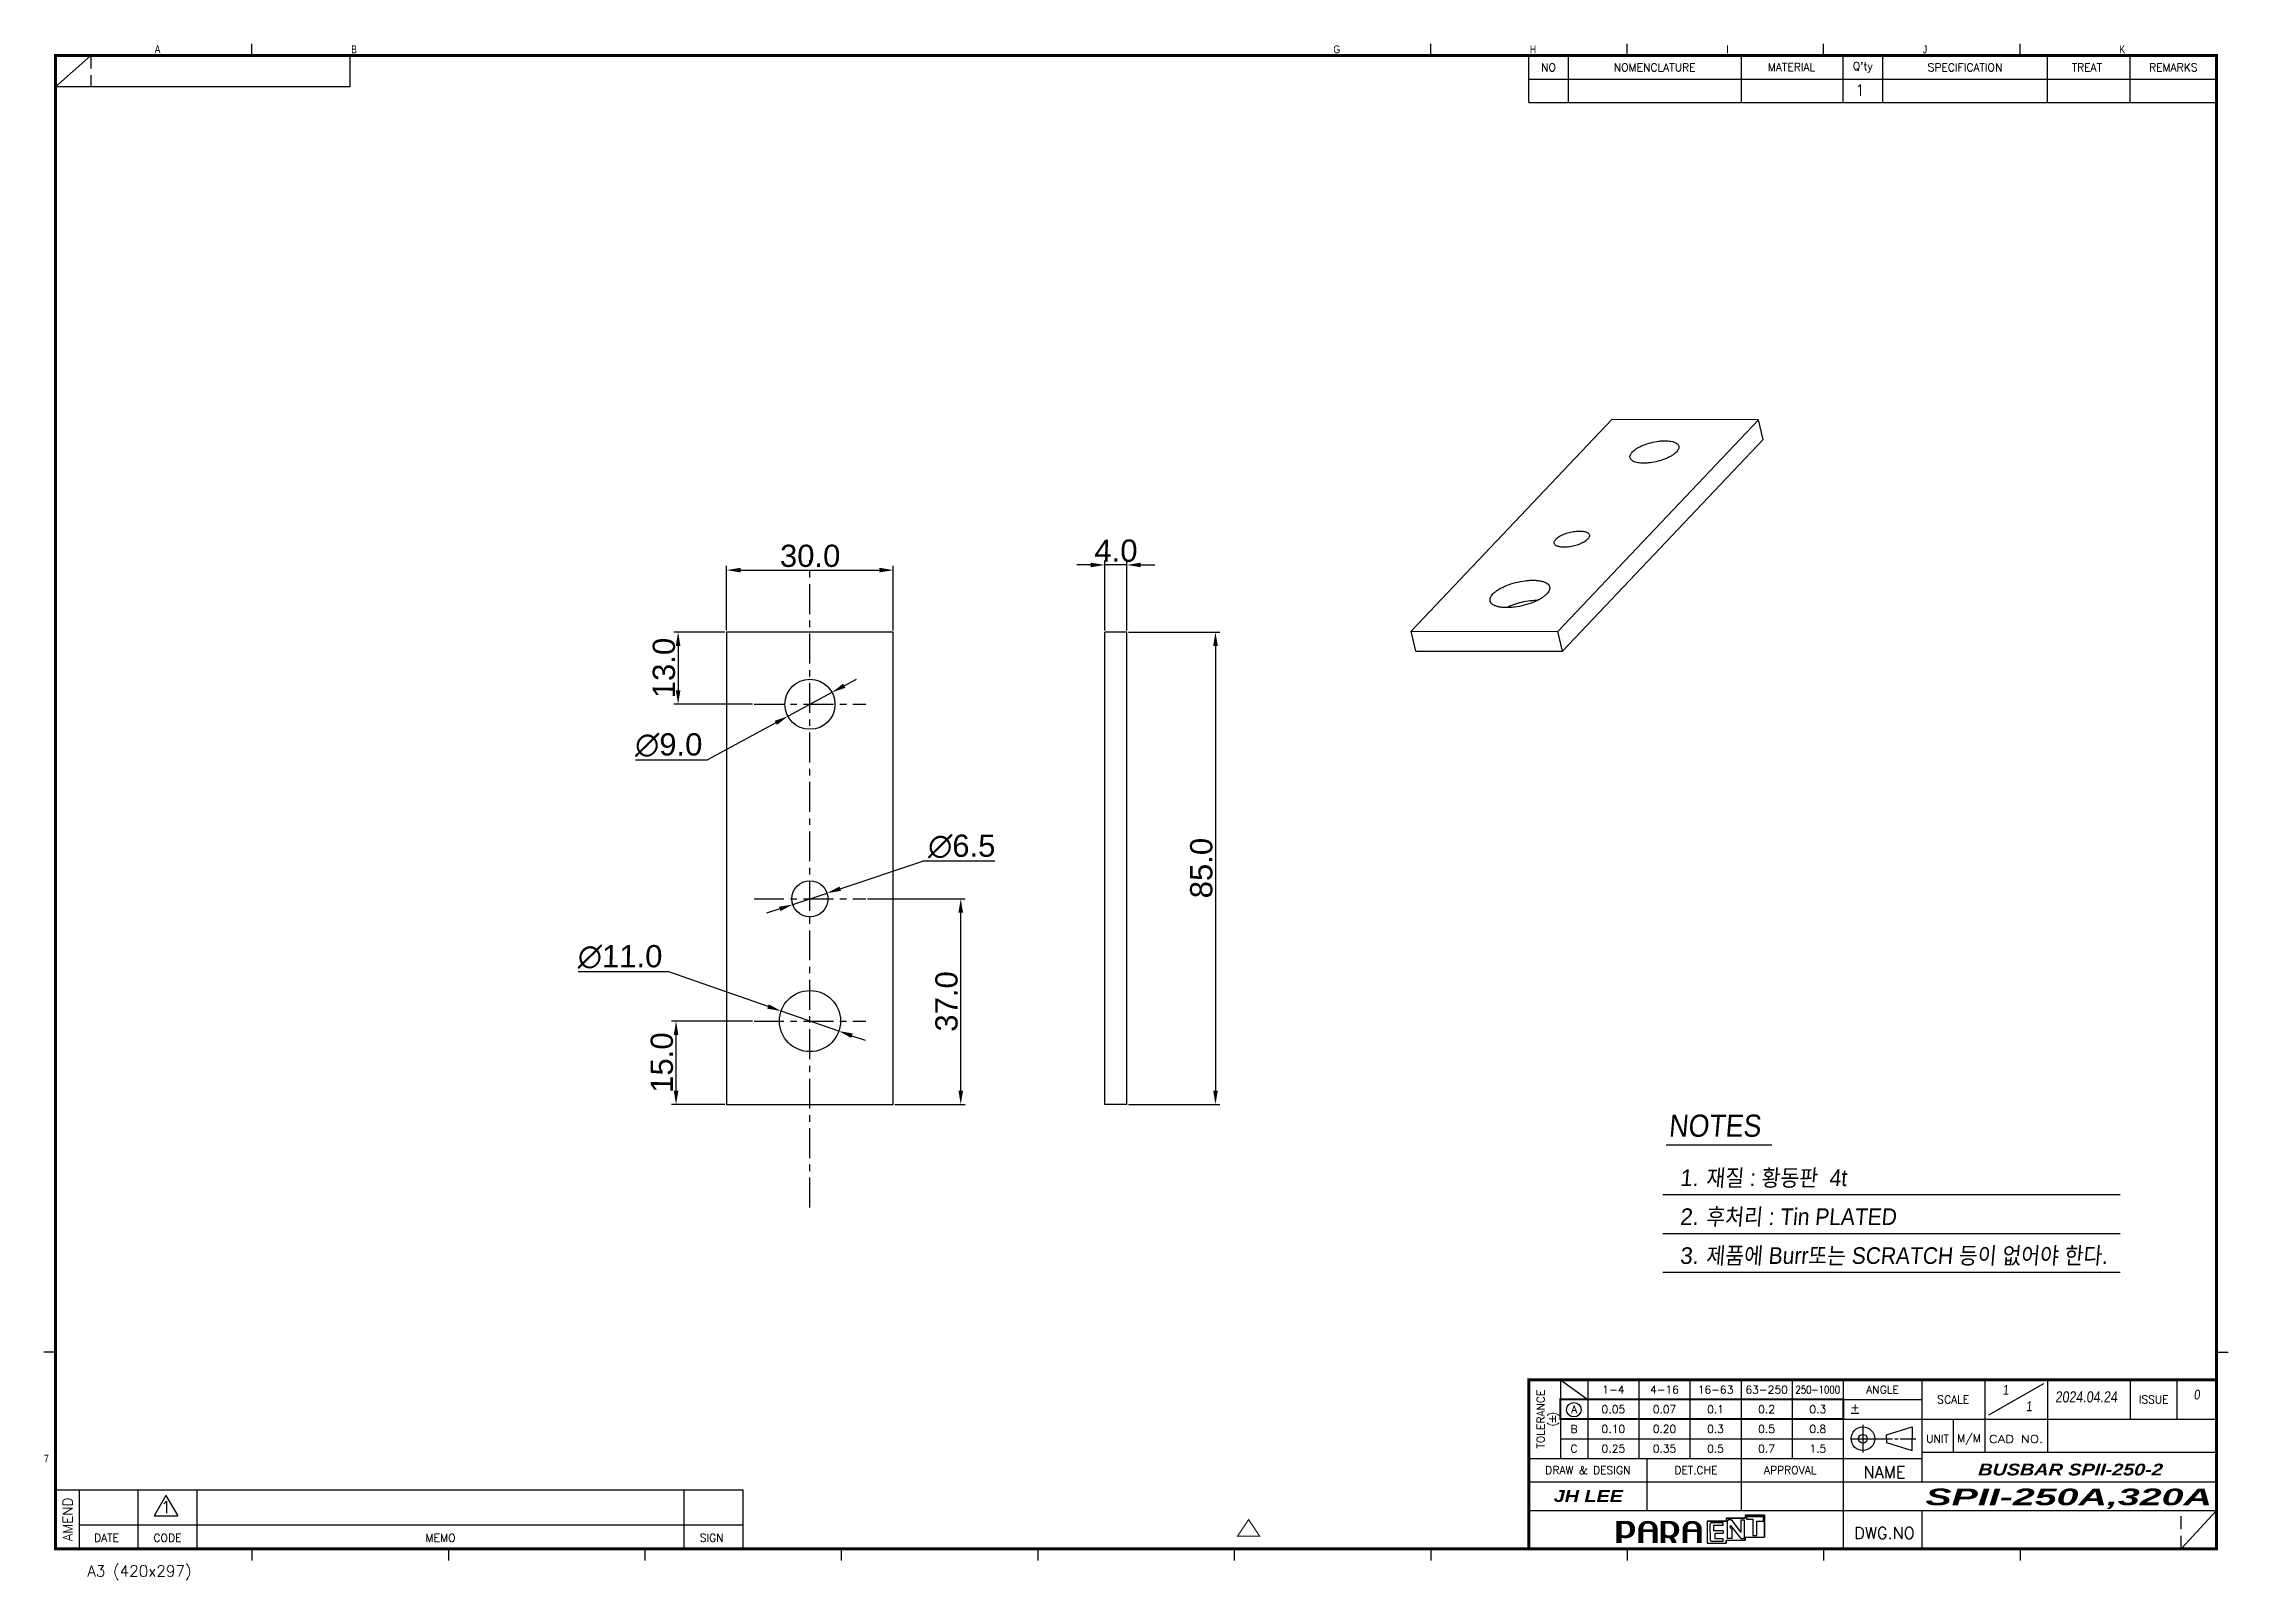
# Model space of a CAD drawing. Extents: x -425 to 6552, y -3049 to 3105.
# Drawn here: x 5301.6 to 5694.8, y -2554.1 to -2277.6 of the extents above; entities that cross this region are included whole.
import ezdxf
from ezdxf.enums import TextEntityAlignment as Align

# ---------------------------------------------------------------- set-up
doc = ezdxf.new("R2010")
doc.units = 0
doc.header["$PDMODE"] = 3
doc.header["$PDSIZE"] = 1.5
doc.linetypes.add('CENTER', pattern=[17.8, 10.75, -2.35, 2.35, -2.35])
doc.linetypes.add('HIDDEN', pattern=[3.525, 2.35, -1.175])
doc.layers.get('0').update_dxf_attribs({"linetype": 'CONTINUOUS'})
doc.layers.get('DEFPOINTS').update_dxf_attribs({"linetype": 'CONTINUOUS'})
for name, color, linetype in [('2', 2, 'CONTINUOUS'), ('3', 112, 'CENTER'), ('DIM', 1, 'CONTINUOUS')]:
    doc.layers.add(name, color=color, linetype=linetype)
doc.styles.add('A', font='GOTHIC.TTF')
doc.styles.add('HANGUL1', font='arial.ttf', dxfattribs={"width": 0.8, "oblique": 5, "height": 2.5})
doc.styles.add('N', font='arialbi.ttf', dxfattribs={"width": 0.8, "oblique": 5})
doc.styles.add('OMI-1', font='arial.ttf', dxfattribs={"oblique": 1})
doc.styles.add('SIM', font='simplex')
doc.styles.get("Standard").update_dxf_attribs({"font": 'gulim.ttc', "width": 0.8, "height": 2})
doc.dimstyles.new('1', dxfattribs={"dimtxt": 4, "dimasz": 2.5, "dimexe": 0.8, "dimexo": 0.3, "dimgap": 0.5, "dimtad": 1, "dimtoh": 1, "dimdec": 1, "dimzin": 0, "dimtxsty": 'OMI-1', "dimcen": 0, "dimclrd": 256, "dimclre": 256, "dimclrt": 256, "dimazin": 3, "dimtfac": 0.8, "dimtdec": 1, "dimtix": 1, "dimtmove": 0, "dimatfit": 3, "dimtolj": 1, "dimtzin": 0})

# ---------------------------------------------------------------- blocks, each defined once
blk = doc.blocks.new('L1')
at = {"const_width": 0.3}
blk.add_lwpolyline([(0, 10), (0, 5), (72, 5), (72, 10), (0, 10)], dxfattribs=at)
blk.add_circle((3.44, 7.38), 1.84)
blk = doc.blocks.new('*D8410')
at = {"layer": 'DEFPOINTS', "color": 0}
for p in [(5454.54, -2372.37), (5424.54, -2383.52), (5454.54, -2383.52)]:
    blk.add_point(p, dxfattribs=at)
at = {"layer": 'DIM'}
for p, q in [((5424.54, -2383.22), (5424.54, -2371.57)), ((5427.04, -2372.37), (5452.04, -2372.37)), ((5454.54, -2383.22), (5454.54, -2371.57))]:
    blk.add_line(p, q, dxfattribs=at)
for points in [[(5427.04, -2371.95), (5427.04, -2372.78), (5424.54, -2372.37)], [(5452.04, -2372.78), (5452.04, -2371.95), (5454.54, -2372.37)]]:
    blk.add_solid(points, dxfattribs=at)
at = {"layer": 'DIM', "insert": (5439.54, -2369.82), "char_height": 4, "attachment_point": 5, "style": 'OMI-1'}
blk.add_mtext('\\A1;30.0', dxfattribs=at)
blk = doc.blocks.new('*D8411')
at = {"layer": 'DEFPOINTS', "color": 0}
for p in [(5496.58, -2383.52), (5496.58, -2468.52), (5512.52, -2468.52)]:
    blk.add_point(p, dxfattribs=at)
at = {"layer": 'DIM'}
for p, q in [((5496.88, -2383.52), (5513.32, -2383.52)), ((5512.52, -2386.02), (5512.52, -2466.02)), ((5496.88, -2468.52), (5513.32, -2468.52))]:
    blk.add_line(p, q, dxfattribs=at)
for points in [[(5512.94, -2386.02), (5512.11, -2386.02), (5512.52, -2383.52)], [(5512.11, -2466.02), (5512.94, -2466.02), (5512.52, -2468.52)]]:
    blk.add_solid(points, dxfattribs=at)
at = {"layer": 'DIM', "insert": (5509.98, -2426.02), "char_height": 4, "attachment_point": 5, "rotation": 90, "style": 'OMI-1'}
blk.add_mtext('\\A1;85.0', dxfattribs=at)
blk = doc.blocks.new('*D8412')
at = {"layer": 'DEFPOINTS', "color": 0}
for p in [(5492.58, -2371.44), (5492.58, -2383.52), (5496.58, -2383.52)]:
    blk.add_point(p, dxfattribs=at)
at = {"layer": 'DIM'}
for p, q in [((5492.58, -2383.22), (5492.58, -2370.64)), ((5496.58, -2383.22), (5496.58, -2370.64)), ((5490.08, -2371.44), (5487.58, -2371.44)), ((5496.58, -2371.44), (5492.58, -2371.44)), ((5499.08, -2371.44), (5501.58, -2371.44))]:
    blk.add_line(p, q, dxfattribs=at)
for points in [[(5490.08, -2371.85), (5490.08, -2371.02), (5492.58, -2371.44)], [(5499.08, -2371.02), (5499.08, -2371.85), (5496.58, -2371.44)]]:
    blk.add_solid(points, dxfattribs=at)
at = {"layer": 'DIM', "insert": (5494.58, -2368.89), "char_height": 4, "attachment_point": 5, "style": 'OMI-1'}
blk.add_mtext('\\A1;4.0', dxfattribs=at)
blk = doc.blocks.new('*D8413')
at = {"layer": 'DEFPOINTS', "color": 0}
for p in [(5424.54, -2383.52), (5415.81, -2396.52), (5429.48, -2396.52)]:
    blk.add_point(p, dxfattribs=at)
at = {"layer": 'DIM'}
for p, q in [((5424.24, -2383.52), (5415.01, -2383.52)), ((5415.81, -2386.02), (5415.81, -2394.02)), ((5429.18, -2396.52), (5415.01, -2396.52))]:
    blk.add_line(p, q, dxfattribs=at)
for points in [[(5416.23, -2386.02), (5415.39, -2386.02), (5415.81, -2383.52)], [(5415.39, -2394.02), (5416.23, -2394.02), (5415.81, -2396.52)]]:
    blk.add_solid(points, dxfattribs=at)
at = {"layer": 'DIM', "insert": (5413.27, -2390.02), "char_height": 4, "attachment_point": 5, "rotation": 90, "style": 'OMI-1'}
blk.add_mtext('\\A1;13.0', dxfattribs=at)
blk = doc.blocks.new('*D8414')
at = {"layer": 'DEFPOINTS', "color": 0}
for p in [(5415.44, -2453.52), (5429.48, -2453.52), (5424.54, -2468.52)]:
    blk.add_point(p, dxfattribs=at)
at = {"layer": 'DIM'}
for p, q in [((5429.18, -2453.52), (5414.64, -2453.52)), ((5415.44, -2466.02), (5415.44, -2456.02)), ((5424.24, -2468.52), (5414.64, -2468.52))]:
    blk.add_line(p, q, dxfattribs=at)
for points in [[(5415.86, -2456.02), (5415.03, -2456.02), (5415.44, -2453.52)], [(5415.03, -2466.02), (5415.86, -2466.02), (5415.44, -2468.52)]]:
    blk.add_solid(points, dxfattribs=at)
at = {"layer": 'DIM', "insert": (5412.9, -2461.02), "char_height": 4, "attachment_point": 5, "rotation": 90, "style": 'OMI-1'}
blk.add_mtext('\\A1;15.0', dxfattribs=at)
blk = doc.blocks.new('*D8415')
at = {"layer": 'DEFPOINTS', "color": 0}
for p in [(5449.6, -2431.52), (5466.68, -2431.52), (5454.54, -2468.52)]:
    blk.add_point(p, dxfattribs=at)
at = {"layer": 'DIM'}
for p, q in [((5449.9, -2431.52), (5467.48, -2431.52)), ((5466.68, -2466.02), (5466.68, -2434.02)), ((5454.84, -2468.52), (5467.48, -2468.52))]:
    blk.add_line(p, q, dxfattribs=at)
for points in [[(5467.09, -2434.02), (5466.26, -2434.02), (5466.68, -2431.52)], [(5466.26, -2466.02), (5467.09, -2466.02), (5466.68, -2468.52)]]:
    blk.add_solid(points, dxfattribs=at)
at = {"layer": 'DIM', "insert": (5464.13, -2450.02), "char_height": 4, "attachment_point": 5, "rotation": 90, "style": 'OMI-1'}
blk.add_mtext('\\A1;37.0', dxfattribs=at)
blk = doc.blocks.new('*D8416')
at = {"layer": 'DEFPOINTS', "color": 0}
for p in [(5443.5, -2394.37), (5435.59, -2398.66)]:
    blk.add_point(p, dxfattribs=at)
at = {"layer": 'DIM'}
for p, q in [((5443.5, -2394.37), (5435.59, -2398.66)), ((5445.69, -2393.18), (5447.89, -2391.99)), ((5433.39, -2399.86), (5421.12, -2406.51)), ((5408.14, -2406.51), (5421.12, -2406.51))]:
    blk.add_line(p, q, dxfattribs=at)
for points in [[(5445.5, -2392.81), (5445.89, -2393.55), (5443.5, -2394.37)], [(5433.59, -2400.22), (5433.19, -2399.49), (5435.59, -2398.66)]]:
    blk.add_solid(points, dxfattribs=at)
at = {"layer": 'DIM', "insert": (5414.1, -2403.86), "char_height": 4, "attachment_point": 5, "style": 'OMI-1'}
blk.add_mtext('\\A1;∅9.0', dxfattribs=at)
blk = doc.blocks.new('*D8417')
at = {"layer": 'DEFPOINTS', "color": 0}
for p in [(5436.46, -2432.55), (5442.62, -2430.49)]:
    blk.add_point(p, dxfattribs=at)
at = {"layer": 'DIM'}
for p, q in [((5445, -2429.7), (5459.85, -2424.74)), ((5472.83, -2424.74), (5459.85, -2424.74)), ((5434.09, -2433.34), (5431.72, -2434.13)), ((5436.46, -2432.55), (5442.62, -2430.49))]:
    blk.add_line(p, q, dxfattribs=at)
for points in [[(5444.86, -2429.3), (5445.13, -2430.09), (5442.62, -2430.49)], [(5434.22, -2433.73), (5433.96, -2432.94), (5436.46, -2432.55)]]:
    blk.add_solid(points, dxfattribs=at)
at = {"layer": 'DIM', "insert": (5466.84, -2422.09), "char_height": 4, "attachment_point": 5, "style": 'OMI-1'}
blk.add_mtext('\\A1;∅6.5', dxfattribs=at)
blk = doc.blocks.new('*D8418')
at = {"layer": 'DEFPOINTS', "color": 0}
for p in [(5434.35, -2451.71), (5444.74, -2455.32)]:
    blk.add_point(p, dxfattribs=at)
at = {"layer": 'DIM'}
for p, q in [((5397.84, -2444.62), (5413.96, -2444.62)), ((5431.99, -2450.89), (5413.96, -2444.62)), ((5444.74, -2455.32), (5434.35, -2451.71)), ((5447.1, -2456.15), (5449.46, -2456.97))]:
    blk.add_line(p, q, dxfattribs=at)
for points in [[(5431.85, -2451.28), (5432.12, -2450.5), (5434.35, -2451.71)], [(5447.23, -2455.75), (5446.96, -2456.54), (5444.74, -2455.32)]]:
    blk.add_solid(points, dxfattribs=at)
at = {"layer": 'DIM', "insert": (5405.35, -2441.97), "char_height": 4, "attachment_point": 5, "style": 'OMI-1'}
blk.add_mtext('\\A1;∅11.0', dxfattribs=at)

msp = doc.modelspace()

# ---------------------------------------------------------------- hatches: boundary and pattern name
h = msp.add_hatch(color=256)
edge = h.paths.add_edge_path()
edge.add_spline(control_points=[(5586.91, -2545.79), (5586.76, -2545.96), (5586.54, -2546.07), (5586.2, -2546.07), (5586.12, -2546.07), (5586.01, -2546.06), (5585.86, -2546.03), (5585.71, -2546), (5585.64, -2545.92), (5585.6, -2545.89), (5585.6, -2545.83), (5585.6, -2544.1), (5585.6, -2544), (5585.7, -2544), (5586.24, -2544), (5586.24, -2544), (5586.55, -2544), (5586.76, -2544.08), (5586.91, -2544.26), (5587.07, -2544.43), (5587.12, -2544.73), (5587.12, -2544.99), (5587.12, -2545.26), (5587.07, -2545.62), (5586.91, -2545.79)], knot_values=[0, 0, 0, 0, 1, 1, 1, 2, 2, 2, 3, 3, 3, 4, 4, 4, 5, 5, 5, 6, 6, 6, 7, 7, 7, 8, 8, 8, 8], degree=3, periodic=0)
edge = h.paths.add_edge_path(flags=16)
edge.add_spline(control_points=[(5586.27, -2543.46), (5586.27, -2543.46), (5584.8, -2543.46), (5584.8, -2543.46), (5584.8, -2543.46), (5584.66, -2543.46), (5584.66, -2543.46), (5584.66, -2543.46), (5584.66, -2547.46), (5584.66, -2547.46), (5584.66, -2547.46), (5585.6, -2547.46), (5585.6, -2547.46), (5585.6, -2547.46), (5585.6, -2546.62), (5585.6, -2546.49), (5585.69, -2546.52), (5585.81, -2546.58), (5586.24, -2546.6), (5586.69, -2546.61), (5587.35, -2546.46), (5587.63, -2546.11), (5587.91, -2545.77), (5588.05, -2545.4), (5588.05, -2545), (5588.05, -2544.53), (5587.89, -2544.14), (5587.58, -2543.82), (5587.27, -2543.51), (5586.82, -2543.46), (5586.27, -2543.46)], knot_values=[0, 0, 0, 0, 1, 1, 1, 2, 2, 2, 3, 3, 3, 4, 4, 4, 5, 5, 5, 6, 6, 6, 7, 7, 7, 8, 8, 8, 9, 9, 9, 10, 10, 10, 10], degree=3, periodic=0)
h = msp.add_hatch(color=256)
edge = h.paths.add_edge_path()
edge.add_spline(control_points=[(5591.22, -2544.97), (5591.11, -2544.97), (5589.52, -2544.97), (5589.51, -2544.97), (5589.51, -2544.97), (5589.51, -2544.96), (5589.51, -2544.96), (5589.51, -2544.74), (5589.57, -2544.36), (5589.71, -2544.2), (5589.83, -2544.06), (5590.06, -2543.94), (5590.35, -2543.94), (5590.64, -2543.94), (5590.85, -2544.03), (5590.99, -2544.18), (5591.14, -2544.32), (5591.22, -2544.74), (5591.22, -2544.96), (5591.22, -2544.96), (5591.22, -2544.97), (5591.22, -2544.97)], knot_values=[0, 0, 0, 0, 1, 1, 1, 2, 2, 2, 3, 3, 3, 4, 4, 4, 5, 5, 5, 6, 6, 6, 7, 7, 7, 7], degree=3, periodic=0)
edge = h.paths.add_edge_path(flags=16)
edge.add_spline(control_points=[(5590.35, -2543.46), (5589.72, -2543.46), (5589.31, -2543.62), (5589.04, -2543.94), (5588.77, -2544.26), (5588.64, -2544.52), (5588.64, -2544.9), (5588.64, -2544.9), (5588.64, -2547.46), (5588.64, -2547.46), (5588.64, -2547.46), (5589.51, -2547.46), (5589.51, -2547.46), (5589.51, -2547.46), (5589.51, -2546.26), (5589.51, -2545.48), (5589.52, -2545.48), (5591.11, -2545.48), (5591.22, -2545.48), (5591.22, -2545.58), (5591.22, -2547.46), (5591.22, -2547.46), (5591.22, -2547.46), (5592.09, -2547.46), (5592.09, -2547.46), (5592.09, -2547.46), (5592.09, -2544.9), (5592.09, -2544.9), (5592.09, -2544.52), (5591.96, -2544.26), (5591.69, -2543.94), (5591.42, -2543.62), (5590.99, -2543.46), (5590.35, -2543.46)], knot_values=[0, 0, 0, 0, 1, 1, 1, 2, 2, 2, 3, 3, 3, 4, 4, 4, 5, 5, 5, 6, 6, 6, 7, 7, 7, 8, 8, 8, 9, 9, 9, 10, 10, 10, 11, 11, 11, 11], degree=3, periodic=0)
h = msp.add_hatch(color=256)
edge = h.paths.add_edge_path()
edge.add_spline(control_points=[(5594.83, -2545.83), (5594.64, -2546), (5594.42, -2546.09), (5594.11, -2546.09), (5594.03, -2546.09), (5593.92, -2546.07), (5593.81, -2546.04), (5593.72, -2546), (5593.53, -2545.9), (5593.5, -2545.88), (5593.5, -2545.82), (5593.5, -2544.07), (5593.5, -2543.97), (5593.6, -2543.97), (5594.2, -2543.97), (5594.2, -2543.97), (5594.47, -2543.97), (5594.64, -2544.11), (5594.81, -2544.29), (5594.99, -2544.47), (5595.07, -2544.77), (5595.07, -2545.01), (5595.07, -2545.28), (5595.01, -2545.66), (5594.83, -2545.83)], knot_values=[0, 0, 0, 0, 1, 1, 1, 2, 2, 2, 3, 3, 3, 4, 4, 4, 5, 5, 5, 6, 6, 6, 7, 7, 7, 8, 8, 8, 8], degree=3, periodic=0)
edge = h.paths.add_edge_path(flags=16)
edge.add_spline(control_points=[(5594.22, -2543.46), (5594.22, -2543.46), (5592.76, -2543.46), (5592.76, -2543.46), (5592.76, -2543.46), (5592.62, -2543.46), (5592.62, -2543.46), (5592.62, -2543.46), (5592.62, -2547.46), (5592.62, -2547.46), (5592.62, -2547.46), (5593.5, -2547.46), (5593.5, -2547.46), (5593.5, -2547.46), (5593.5, -2546.59), (5593.5, -2546.46), (5593.6, -2546.49), (5593.69, -2546.51), (5593.78, -2546.53), (5593.78, -2546.53), (5594.05, -2546.56), (5594.12, -2546.57), (5594.27, -2546.67), (5594.39, -2546.87), (5594.47, -2547.01), (5594.57, -2547.15), (5594.67, -2547.46), (5594.67, -2547.46), (5594.67, -2547.46), (5595.52, -2547.46), (5595.52, -2547.46), (5595.52, -2547.46), (5595.4, -2546.99), (5595.28, -2546.8), (5595.21, -2546.69), (5595.11, -2546.58), (5594.99, -2546.47), (5595.25, -2546.36), (5595.49, -2546.2), (5595.66, -2545.99), (5595.89, -2545.72), (5595.98, -2545.39), (5595.98, -2545.02), (5595.98, -2544.52), (5595.85, -2544.22), (5595.52, -2543.91), (5595.2, -2543.61), (5594.76, -2543.46), (5594.22, -2543.46)], knot_values=[0, 0, 0, 0, 1, 1, 1, 2, 2, 2, 3, 3, 3, 4, 4, 4, 5, 5, 5, 6, 6, 6, 7, 7, 7, 8, 8, 8, 9, 9, 9, 10, 10, 10, 11, 11, 11, 12, 12, 12, 13, 13, 13, 14, 14, 14, 15, 15, 15, 16, 16, 16, 16], degree=3, periodic=0)
h = msp.add_hatch(color=256)
edge = h.paths.add_edge_path()
edge.add_spline(control_points=[(5599.17, -2544.97), (5599.07, -2544.97), (5597.48, -2544.97), (5597.47, -2544.97), (5597.47, -2544.97), (5597.47, -2544.96), (5597.47, -2544.96), (5597.47, -2544.74), (5597.53, -2544.36), (5597.66, -2544.2), (5597.79, -2544.06), (5598.01, -2543.94), (5598.31, -2543.94), (5598.6, -2543.94), (5598.8, -2544.03), (5598.95, -2544.18), (5599.09, -2544.32), (5599.17, -2544.74), (5599.17, -2544.96), (5599.17, -2544.96), (5599.17, -2544.97), (5599.17, -2544.97)], knot_values=[0, 0, 0, 0, 1, 1, 1, 2, 2, 2, 3, 3, 3, 4, 4, 4, 5, 5, 5, 6, 6, 6, 7, 7, 7, 7], degree=3, periodic=0)
edge = h.paths.add_edge_path(flags=16)
edge.add_spline(control_points=[(5598.31, -2543.46), (5597.67, -2543.46), (5597.27, -2543.62), (5597, -2543.94), (5596.73, -2544.26), (5596.59, -2544.52), (5596.59, -2544.9), (5596.59, -2544.9), (5596.59, -2547.46), (5596.59, -2547.46), (5596.59, -2547.46), (5597.47, -2547.46), (5597.47, -2547.46), (5597.47, -2547.46), (5597.47, -2546.26), (5597.47, -2545.48), (5597.48, -2545.48), (5599.07, -2545.48), (5599.17, -2545.48), (5599.17, -2545.58), (5599.17, -2547.46), (5599.17, -2547.46), (5599.17, -2547.46), (5600.05, -2547.46), (5600.05, -2547.46), (5600.05, -2547.46), (5600.05, -2544.9), (5600.05, -2544.9), (5600.05, -2544.52), (5599.91, -2544.26), (5599.64, -2543.94), (5599.37, -2543.62), (5598.94, -2543.46), (5598.31, -2543.46)], knot_values=[0, 0, 0, 0, 1, 1, 1, 2, 2, 2, 3, 3, 3, 4, 4, 4, 5, 5, 5, 6, 6, 6, 7, 7, 7, 8, 8, 8, 9, 9, 9, 10, 10, 10, 11, 11, 11, 11], degree=3, periodic=0)

# ---------------------------------------------------------------- linework, layer by layer
for p, q in [((5303.75, -2285.42), (5310.12, -2279.76)), ((5339.11, -2279.76), (5339.11, -2277.64)), ((5356.79, -2285.42), (5356.79, -2279.76)), ((5551.25, -2279.76), (5551.25, -2277.64)), ((5568.93, -2288.25), (5568.93, -2279.76)), ((5576, -2279.76), (5576, -2288.25)), ((5586.61, -2279.76), (5586.61, -2277.64)), ((5607.12, -2279.76), (5607.12, -2288.25)), ((5621.97, -2279.76), (5621.97, -2277.64)), ((5625.5, -2288.25), (5625.5, -2279.76)), ((5632.57, -2279.76), (5632.57, -2288.25)), ((5657.32, -2279.76), (5657.32, -2277.64)), ((5662.27, -2288.25), (5662.27, -2279.76)), ((5677.12, -2288.25), (5677.12, -2279.76)), ((5568.93, -2284.01), (5692.68, -2284.01)), ((5356.79, -2285.42), (5303.75, -2285.42)), ((5568.93, -2288.25), (5692.68, -2288.25)), ((5593.05, -2484.72), (5675.32, -2484.72)), ((5593.05, -2491.72), (5675.32, -2491.72)), ((5593.05, -2498.72), (5675.32, -2498.72)), ((5303.75, -2513.12), (5301.63, -2513.12)), ((5692.68, -2513.12), (5694.8, -2513.12)), ((5574.59, -2518.07), (5579.54, -2521.61)), ((5574.59, -2518.07), (5574.59, -2532.21)), ((5579.54, -2518.07), (5579.54, -2532.21)), ((5588.73, -2518.07), (5588.73, -2532.21)), ((5597.92, -2518.07), (5597.92, -2532.21)), ((5607.12, -2518.07), (5607.12, -2541.61)), ((5616.31, -2518.07), (5616.31, -2532.21)), ((5625.5, -2518.07), (5625.5, -2548.48)), ((5639.65, -2518.07), (5639.65, -2536.46)), ((5650.96, -2518.07), (5650.96, -2531.11)), ((5661.57, -2518.78), (5651.67, -2524.43)), ((5662.27, -2518.07), (5662.27, -2531.11)), ((5677.12, -2518.07), (5677.12, -2525.14)), ((5685.61, -2525.14), (5685.61, -2518.07)), ((5574.59, -2521.61), (5639.65, -2521.61)), ((5626.92, -2524.08), (5628.33, -2524.08)), ((5574.59, -2525.14), (5692.68, -2525.14)), ((5629.04, -2526.2), (5629.04, -2531.15)), ((5633.28, -2527.97), (5637.88, -2526.56)), ((5633.28, -2528.68), (5633.28, -2527.97)), ((5637.88, -2526.56), (5637.88, -2528.68)), ((5645.3, -2525.14), (5645.3, -2531.11)), ((5574.59, -2528.68), (5625.5, -2528.68)), ((5626.92, -2528.68), (5634.34, -2528.68)), ((5633.28, -2528.68), (5633.28, -2529.38)), ((5633.28, -2529.38), (5637.88, -2530.8)), ((5634.7, -2528.68), (5635.4, -2528.68)), ((5635.76, -2528.68), (5638.58, -2528.68)), ((5637.88, -2530.8), (5637.88, -2528.68)), ((5639.65, -2531.11), (5692.68, -2531.11)), ((5568.93, -2532.21), (5639.65, -2532.21)), ((5590.15, -2532.21), (5590.15, -2541.61)), ((5303.75, -2537.87), (5427.5, -2537.87)), ((5308, -2537.87), (5308, -2548.48)), ((5318.6, -2537.87), (5318.6, -2548.48)), ((5323.62, -2538.86), (5321.5, -2542.57)), ((5323.62, -2538.86), (5325.75, -2542.57)), ((5329.21, -2537.87), (5329.21, -2548.48)), ((5416.9, -2548.48), (5416.9, -2537.87)), ((5427.5, -2548.48), (5427.5, -2537.87)), ((5568.93, -2536.46), (5625.5, -2536.46)), ((5625.5, -2536.46), (5692.68, -2536.46)), ((5321.5, -2542.57), (5325.75, -2542.57)), ((5568.93, -2541.61), (5692.68, -2541.61)), ((5604.43, -2543.48), (5600.99, -2543.48)), ((5600.99, -2543.48), (5600.99, -2547.46)), ((5603.89, -2543.81), (5601.8, -2543.81)), ((5603.89, -2544.23), (5603.89, -2543.81)), ((5607.88, -2542.95), (5604.43, -2542.95)), ((5604.43, -2542.95), (5604.43, -2543.48)), ((5604.63, -2543.5), (5604.63, -2546.61)), ((5604.91, -2543.21), (5605.32, -2543.21)), ((5605.32, -2543.21), (5607.08, -2545.55)), ((5607.08, -2543.26), (5607.68, -2543.26)), ((5607.08, -2543.26), (5607.08, -2545.55)), ((5607.68, -2543.26), (5607.68, -2546.61)), ((5611.33, -2542.42), (5607.88, -2542.42)), ((5607.88, -2542.42), (5607.88, -2542.95)), ((5611.12, -2542.71), (5608.09, -2542.71)), ((5608.09, -2542.71), (5608.09, -2543.14)), ((5608.09, -2543.14), (5609.25, -2543.14)), ((5609.25, -2543.14), (5609.25, -2546.1)), ((5609.95, -2546.1), (5609.95, -2543.53)), ((5609.95, -2543.53), (5611.12, -2543.53)), ((5611.12, -2543.53), (5611.12, -2542.71)), ((5611.33, -2546.39), (5611.33, -2542.42)), ((5639.65, -2541.61), (5639.65, -2548.48)), ((5686.32, -2548.48), (5692.68, -2541.61)), ((5427.5, -2544.23), (5308, -2544.23)), ((5600.99, -2547.46), (5604.43, -2547.46)), ((5601.52, -2544.09), (5601.53, -2546.84)), ((5601.81, -2547.12), (5603.89, -2547.12)), ((5602.19, -2545.26), (5602.19, -2544.23)), ((5602.19, -2544.23), (5603.89, -2544.23)), ((5603.89, -2545.26), (5602.19, -2545.26)), ((5602.47, -2546.7), (5602.47, -2545.68)), ((5602.47, -2545.68), (5603.89, -2545.68)), ((5603.89, -2546.7), (5602.47, -2546.7)), ((5603.89, -2545.26), (5603.89, -2545.68)), ((5603.89, -2547.12), (5603.89, -2546.7)), ((5604.43, -2547.46), (5604.43, -2546.93)), ((5604.43, -2546.93), (5607.88, -2546.93)), ((5605.46, -2546.61), (5604.63, -2546.61)), ((5605.24, -2544.26), (5607.07, -2546.62)), ((5605.24, -2544.69), (5605.24, -2544.26)), ((5605.24, -2544.69), (5605.46, -2544.96)), ((5605.46, -2544.96), (5605.46, -2546.61)), ((5607.07, -2546.62), (5607.68, -2546.61)), ((5607.88, -2546.93), (5607.88, -2546.39)), ((5607.88, -2546.39), (5611.33, -2546.39)), ((5609.25, -2546.1), (5609.95, -2546.1)), ((5339.11, -2548.48), (5339.11, -2550.6)), ((5374.47, -2548.48), (5374.47, -2550.6)), ((5409.82, -2548.48), (5409.82, -2550.6)), ((5445.18, -2548.48), (5445.18, -2550.6)), ((5480.54, -2548.48), (5480.54, -2550.6)), ((5515.9, -2548.48), (5515.9, -2550.6)), ((5551.25, -2548.48), (5551.25, -2550.6)), ((5586.61, -2548.48), (5586.61, -2550.6)), ((5621.97, -2548.48), (5621.97, -2550.6)), ((5657.32, -2548.48), (5657.32, -2550.6))]:
    msp.add_line(p, q)
at = {"linetype": 'HIDDEN'}
for p, q in [((5310.12, -2279.76), (5310.12, -2285.42)), ((5686.32, -2548.48), (5686.32, -2541.61))]:
    msp.add_line(p, q, dxfattribs=at)
at = {"color": 7, "linetype": 'CONTINUOUS'}
for p, q in [((5583.84, -2345.28), (5547.73, -2383.37)), ((5574.13, -2383.39), (5610.24, -2345.3)), ((5610.24, -2345.3), (5583.84, -2345.28)), ((5611.09, -2348.87), (5610.24, -2345.3)), ((5574.98, -2386.97), (5611.09, -2348.87)), ((5424.54, -2383.52), (5424.54, -2468.52)), ((5454.54, -2383.52), (5424.54, -2383.52)), ((5454.54, -2468.52), (5454.54, -2383.52)), ((5492.58, -2468.52), (5492.58, -2383.52)), ((5496.58, -2383.52), (5492.58, -2383.52)), ((5496.58, -2468.52), (5496.58, -2383.52)), ((5548.58, -2386.95), (5547.73, -2383.37)), ((5547.73, -2383.37), (5574.13, -2383.39)), ((5574.98, -2386.97), (5574.13, -2383.39)), ((5548.58, -2386.95), (5574.98, -2386.97)), ((5424.54, -2468.52), (5454.54, -2468.52)), ((5496.58, -2468.52), (5492.58, -2468.52))]:
    msp.add_line(p, q, dxfattribs=at)
at = {"color": 3}
for p, q in [((5600.99, -2543.48), (5600.99, -2547.46)), ((5600.99, -2543.48), (5604.43, -2543.48)), ((5604.43, -2542.95), (5604.43, -2543.48)), ((5604.43, -2542.95), (5607.88, -2542.95)), ((5607.88, -2542.42), (5607.88, -2542.95)), ((5607.88, -2542.42), (5611.33, -2542.42)), ((5611.33, -2542.42), (5611.33, -2546.39)), ((5600.99, -2547.46), (5604.43, -2547.46)), ((5604.43, -2546.93), (5604.43, -2547.46)), ((5604.43, -2546.93), (5607.88, -2546.93)), ((5607.88, -2546.39), (5607.88, -2546.93)), ((5607.88, -2546.39), (5611.33, -2546.39))]:
    msp.add_line(p, q, dxfattribs=at)
for points, const_width in [([(5692.68, -2279.76), (5303.75, -2279.76), (5303.75, -2548.48), (5692.68, -2548.48)], 0.566), ([(5518.48, -2543.22), (5520.48, -2546.22), (5516.48, -2546.22)], 0.2)]:
    msp.add_lwpolyline(points, close=True, dxfattribs=dict(const_width=const_width))
for points, const_width in [([(5692.68, -2518.07), (5568.93, -2518.07), (5568.93, -2548.48)], 0.566), ([(5574.59, -2521.61), (5574.59, -2525.14), (5625.5, -2525.14), (5625.5, -2521.61), (5574.59, -2521.61)], 0.354)]:
    msp.add_lwpolyline(points, dxfattribs=dict(const_width=const_width))
at = {"color": 7, "linetype": 'CONTINUOUS'}
for centre, radius in [((5439.54, -2396.52), 4.5), ((5439.54, -2431.52), 3.25), ((5439.54, -2453.52), 5.5)]:
    msp.add_circle(centre, radius, dxfattribs=at)
for radius in [2.12, 0.791]:
    msp.add_circle((5629.04, -2528.68), radius)
for centre, start, end in [((5601.8, -2544.09), 89.9532, 180.0946), ((5604.92, -2543.5), 90.2374, 180), ((5601.81, -2546.84), 180.0946, 270.0249)]:
    msp.add_arc(centre, 0.283, start, end)
for points, knots in [([(5587.14, -2352.15), (5587.12, -2352.07), (5587.11, -2351.9), (5587.18, -2351.63), (5587.33, -2351.36), (5587.47, -2351.19), (5587.55, -2351.11)], [0, 0, 0, 0, 0.208969, 0.437155, 0.698603, 1, 1, 1, 1]), ([(5595.48, -2351.12), (5595.36, -2351.23), (5595.1, -2351.46), (5594.65, -2351.78), (5594.11, -2352.07), (5593.28, -2352.45), (5592.16, -2352.81), (5590.99, -2353.04), (5590.06, -2353.12), (5589.41, -2353.14), (5588.82, -2353.09), (5588.3, -2353), (5587.86, -2352.86), (5587.5, -2352.67), (5587.25, -2352.44), (5587.16, -2352.25), (5587.14, -2352.15)], [0, 0, 0, 0, 0.053163, 0.113903, 0.181296, 0.254165, 0.410108, 0.568354, 0.644014, 0.715156, 0.780376, 0.838568, 0.889054, 0.931832, 0.96795, 1, 1, 1, 1]), ([(5587.55, -2351.11), (5587.67, -2350.99), (5587.93, -2350.76), (5588.38, -2350.45), (5588.92, -2350.15), (5589.75, -2349.78), (5590.87, -2349.41), (5592.04, -2349.18), (5592.97, -2349.1), (5593.62, -2349.09), (5594.21, -2349.13), (5594.73, -2349.22), (5595.17, -2349.36), (5595.53, -2349.55), (5595.78, -2349.78), (5595.87, -2349.98), (5595.89, -2350.07)], [0, 0, 0, 0, 0.053163, 0.113903, 0.181296, 0.254165, 0.410108, 0.568354, 0.644014, 0.715156, 0.780376, 0.838568, 0.889054, 0.931832, 0.96795, 1, 1, 1, 1]), ([(5595.89, -2350.07), (5595.91, -2350.15), (5595.92, -2350.33), (5595.85, -2350.59), (5595.7, -2350.86), (5595.56, -2351.03), (5595.48, -2351.12)], [0, 0, 0, 0, 0.208969, 0.437155, 0.698603, 1, 1, 1, 1]), ([(5573.49, -2367.55), (5573.47, -2367.49), (5573.46, -2367.37), (5573.52, -2367.17), (5573.63, -2366.98), (5573.73, -2366.86), (5573.79, -2366.8)], [0, 0, 0, 0, 0.208959, 0.437177, 0.698684, 1, 1, 1, 1]), ([(5579.51, -2366.8), (5579.43, -2366.89), (5579.24, -2367.05), (5578.91, -2367.28), (5578.52, -2367.49), (5577.92, -2367.76), (5577.11, -2368.03), (5576.27, -2368.19), (5575.6, -2368.25), (5575.13, -2368.26), (5574.7, -2368.23), (5574.32, -2368.16), (5574, -2368.06), (5573.75, -2367.93), (5573.57, -2367.76), (5573.5, -2367.62), (5573.49, -2367.55)], [0, 0, 0, 0, 0.053155, 0.113903, 0.1813, 0.254165, 0.41011, 0.568357, 0.644014, 0.715157, 0.780379, 0.838566, 0.889056, 0.931833, 0.96795, 1, 1, 1, 1]), ([(5573.79, -2366.8), (5573.87, -2366.71), (5574.06, -2366.54), (5574.39, -2366.32), (5574.77, -2366.1), (5575.37, -2365.83), (5576.18, -2365.57), (5577.03, -2365.41), (5577.7, -2365.34), (5578.17, -2365.34), (5578.59, -2365.37), (5578.97, -2365.43), (5579.29, -2365.53), (5579.54, -2365.67), (5579.73, -2365.84), (5579.79, -2365.98), (5579.81, -2366.05)], [0, 0, 0, 0, 0.053155, 0.113903, 0.1813, 0.254165, 0.41011, 0.568357, 0.644014, 0.715157, 0.780379, 0.838566, 0.889056, 0.931833, 0.96795, 1, 1, 1, 1]), ([(5579.81, -2366.05), (5579.82, -2366.1), (5579.83, -2366.23), (5579.78, -2366.42), (5579.67, -2366.62), (5579.57, -2366.74), (5579.51, -2366.8)], [0, 0, 0, 0, 0.208959, 0.437177, 0.698684, 1, 1, 1, 1]), ([(5562.46, -2376.65), (5562.6, -2376.51), (5562.92, -2376.23), (5563.48, -2375.84), (5564.13, -2375.48), (5565.14, -2375.03), (5566.52, -2374.58), (5567.95, -2374.3), (5569.08, -2374.2), (5569.87, -2374.18), (5570.6, -2374.24), (5571.24, -2374.35), (5571.78, -2374.52), (5572.2, -2374.75), (5572.47, -2375), (5572.6, -2375.22), (5572.64, -2375.33), (5572.65, -2375.39)], [0, 0, 0, 0, 0.05316, 0.113883, 0.181267, 0.254125, 0.410043, 0.568265, 0.643911, 0.715043, 0.780255, 0.838434, 0.888913, 0.931686, 0.967798, 0.984173, 1, 1, 1, 1]), ([(5561.95, -2377.93), (5561.93, -2377.83), (5561.92, -2377.62), (5562.01, -2377.29), (5562.19, -2376.96), (5562.36, -2376.76), (5562.46, -2376.65)], [0, 0, 0, 0, 0.208982, 0.437152, 0.698545, 1, 1, 1, 1]), ([(5572.14, -2376.66), (5572.01, -2376.81), (5571.69, -2377.09), (5571.13, -2377.47), (5570.47, -2377.83), (5569.46, -2378.29), (5568.09, -2378.74), (5566.66, -2379.01), (5565.52, -2379.12), (5564.73, -2379.13), (5564.01, -2379.08), (5563.37, -2378.97), (5562.83, -2378.8), (5562.4, -2378.57), (5562.14, -2378.32), (5562, -2378.1), (5561.96, -2377.99), (5561.95, -2377.93)], [0, 0, 0, 0, 0.05316, 0.113883, 0.181267, 0.254125, 0.410043, 0.568265, 0.643911, 0.715043, 0.780255, 0.838434, 0.888913, 0.931686, 0.967798, 0.984173, 1, 1, 1, 1]), ([(5564.88, -2379.12), (5565.3, -2378.9), (5566.21, -2378.52), (5567.64, -2378.09), (5569.11, -2377.83), (5570.1, -2377.76), (5570.57, -2377.77)], [0, 0, 0, 0, 0.241568, 0.5, 0.758434, 1, 1, 1, 1]), ([(5572.65, -2375.39), (5572.68, -2375.48), (5572.69, -2375.7), (5572.6, -2376.02), (5572.41, -2376.35), (5572.24, -2376.56), (5572.14, -2376.66)], [0, 0, 0, 0, 0.208982, 0.437152, 0.698545, 1, 1, 1, 1])]:
    msp.add_open_spline(points, degree=3, knots=knots, dxfattribs=at)
at = {"layer": '2'}
msp.add_lwpolyline([(5593.65, -2475.8), (5612.65, -2475.8)], dxfattribs=at)
at = {"layer": '3', "linetype": 'CENTER', "ltscale": 0.5}
for p, q in [((5439.54, -2487.07), (5439.54, -2370.6)), ((5429.48, -2396.52), (5449.6, -2396.52)), ((5429.48, -2431.52), (5449.6, -2431.52)), ((5429.48, -2453.52), (5449.6, -2453.52))]:
    msp.add_line(p, q, dxfattribs=at)

# ---------------------------------------------------------------- block references
at = {"xscale": 0.7071428571428572, "yscale": 0.7071428571428572, "zscale": 0.7071428571428572}
msp.add_blockref('L1', (5574.59, -2528.68), dxfattribs=at)

# ---------------------------------------------------------------- texts
at = {"width": 0.85}
for s, p in [('A', (5321.61, -2279.36)), ('B', (5356.96, -2279.36)), ('G', (5533.75, -2279.36)), ('H', (5569.11, -2279.36)), ('I', (5604.46, -2279.36)), ('J', (5639.82, -2279.36)), ('K', (5675.18, -2279.36)), ('7', (5301.68, -2532.98))]:
    msp.add_text(s, height=1.41, dxfattribs=at).set_placement(p)
at = {"style": 'SIM'}
for s, height, p in [('NO', 1.414, (5572.47, -2281.91)), ('NOMENCLATURE', 1.4143, (5591.56, -2281.91)), ("Q'ty", 1.414, (5629.04, -2281.91)), ('SPECIFICATION', 1.4143, (5647.42, -2281.91)), ('TREAT', 1.414, (5669.35, -2281.91)), ('REMARKS', 1.414, (5684.9, -2281.91)), ('1', 2, (5628.52, -2286.01)), ('1-4', 1.414, (5584.13, -2519.84)), ('4-16', 1.414, (5593.33, -2519.84)), ('16-63', 1.414, (5602.52, -2519.84)), ('63-250', 1.414, (5611.71, -2519.84)), ('ANGLE', 1.414, (5632.57, -2519.84)), ('A', 1.41, (5577.06, -2523.37)), ('0.05', 1.414, (5584.13, -2523.37)), ('0.07', 1.414, (5593.33, -2523.37)), ('0.1', 1.414, (5602.52, -2523.37)), ('0.2', 1.414, (5611.71, -2523.37)), ('0.3', 1.414, (5620.91, -2523.37)), ('SCALE', 1.414, (5645.3, -2521.61)), ('ISSUE', 1.414, (5681.37, -2521.61)), ('B', 1.41, (5577.06, -2526.91)), ('0.10', 1.414, (5584.13, -2526.91)), ('0.20', 1.414, (5593.33, -2526.91)), ('0.3', 1.414, (5602.52, -2526.91)), ('0.5', 1.414, (5611.71, -2526.91)), ('0.8', 1.414, (5620.91, -2526.91)), ('UNIT', 1.414, (5642.47, -2528.68)), ('M/M', 1.414, (5648.13, -2528.68)), ('C', 1.41, (5577.06, -2530.45)), ('0.25', 1.414, (5584.13, -2530.45)), ('0.35', 1.414, (5593.33, -2530.45)), ('0.5', 1.414, (5602.52, -2530.45)), ('0.7', 1.414, (5611.71, -2530.45)), ('1.5', 1.414, (5620.91, -2530.45)), ('DRAW & DESIGN', 1.4143, (5579.54, -2534.33)), ('DET.CHE', 1.414, (5598.98, -2534.33)), ('APPROVAL', 1.414, (5615.96, -2534.33)), ('NAME', 2.121, (5632.93, -2534.69)), ('1', 2.12, (5323.62, -2540.98)), ('DATE', 1.414, (5312.95, -2546.51)), ('CODE', 1.414, (5323.91, -2546.51)), ('MEMO', 1.414, (5373.05, -2546.51)), ('SIGN', 1.414, (5421.85, -2546.51)), ('DWG.NO', 2.121, (5632.93, -2545.65))]:
    msp.add_text(s, height=height, dxfattribs=at).set_placement(p, align=Align.MIDDLE)
for s, height, p in [('MATERIAL', 1.414, (5616.2, -2282.57)), ('+', 1.41, (5627.62, -2523.73))]:
    msp.add_text(s, height=height, dxfattribs=at).set_placement(p, align=Align.CENTER)
at = {"oblique": 5}
for s, height, style, width, p in [('NOTES', 4, 'A', 0.9, (5594.05, -2474.34)), ('재질 : 황동판  4t', 3, 'HANGUL1', 0.9, (5600.77, -2483.22)), ('후처리 : Tin PLATED', 3, 'HANGUL1', 0.9, (5600.77, -2490.22)), ('제품에 Burr또는 SCRATCH 등이 없어야 한다.', 3, 'HANGUL1', 0.9, (5600.77, -2497.22)), ('1', 1.77, 'OMI-1', 0.8, (5654.18, -2520.77)), ('1', 1.77, 'OMI-1', 0.8, (5658.39, -2523.72)), ('BUSBAR SPII-250-2', 2.1214, 'N', 1.2, (5649.74, -2535.28))]:
    msp.add_text(s, height=height, dxfattribs=dict(at, style=style, width=width)).set_placement(p)
at = {"style": 'A', "oblique": 5}
for s, p in [('1.', (5596.08, -2483.22)), ('2.', (5596.08, -2490.22)), ('3.', (5596.08, -2497.22))]:
    msp.add_text(s, height=3, dxfattribs=at).set_placement(p)
at = {"style": 'SIM'}
for s, height, p in [('TOLERANCE', 1.414, (5571.76, -2525.14)), ('( )', 1.414, (5573.88, -2525.14)), ('-', 1.41, (5574.33, -2525.12)), ('AMEND', 1.768, (5306.84, -2543.21))]:
    msp.add_text(s, height=height, rotation=90, dxfattribs=at).set_placement(p, align=Align.CENTER)
at = {"style": 'SIM', "width": 0.8}
msp.add_text('250-1000', height=1.414, dxfattribs=at).set_placement((5620.91, -2519.84), align=Align.MIDDLE)
at = {"style": 'OMI-1', "oblique": 5, "width": 0.8}
for s, height, p in [('2024.04.24', 2, (5669.24, -2522.14)), ('0', 1.77, (5689.15, -2521.61))]:
    msp.add_text(s, height=height, dxfattribs=at).set_placement(p, align=Align.CENTER)
at = {"style": 'SIM'}
msp.add_text('+', height=1.41, rotation=90, dxfattribs=at).set_placement((5573.1, -2525.12), align=Align.MIDDLE)
for s, height, style, width, p, p2 in [('CAD NO.', 1.414, 'SIM', 1.123032, (5651.73, -2529.43), (5661.49, -2529.43)), ('SPII-250A,320A', 3, 'N', 1.690229, (5640.28, -2540.64), (5691.86, -2540.64))]:
    msp.add_text(s, height=height, dxfattribs=dict(style=style, width=width)).set_placement(p, p2, align=Align.FIT)
at = {"style": 'N', "width": 1.2}
msp.add_text('JH LEE', height=2.121, dxfattribs=at).set_placement((5573.4, -2540.05))
at = {"style": 'SIM'}
msp.add_text('A3 (420x297)', height=2, dxfattribs=at).set_placement((5309.48, -2553.48))

# ---------------------------------------------------------------- dimensions: what is measured, and where the dimension line sits
at = {"layer": 'DIM'}
for base, p1, p2, picture, middle in [((5492.58, -2371.44), (5496.58, -2383.52), (5492.58, -2383.52), '*D8412', (5494.58, -2368.89)), ((5454.54, -2372.37), (5424.54, -2383.52), (5454.54, -2383.52), '*D8410', (5439.54, -2369.82))]:
    dim = msp.add_linear_dim(base=base, p1=p1, p2=p2, dimstyle='1', dxfattribs=at)
    dim.commit()
    dim.dimension.update_dxf_attribs({"geometry": picture, "text_midpoint": middle})
for base, p1, p2, picture, middle in [((5415.81, -2396.52), (5424.54, -2383.52), (5429.48, -2396.52), '*D8413', (5413.27, -2390.02)), ((5512.52, -2468.52), (5496.58, -2383.52), (5496.58, -2468.52), '*D8411', (5509.98, -2426.02)), ((5466.68, -2431.52), (5454.54, -2468.52), (5449.6, -2431.52), '*D8415', (5464.13, -2450.02)), ((5415.44, -2453.52), (5424.54, -2468.52), (5429.48, -2453.52), '*D8414', (5412.9, -2461.02))]:
    dim = msp.add_linear_dim(base=base, p1=p1, p2=p2, angle=90, dimstyle='1', dxfattribs=at)
    dim.commit()
    dim.dimension.update_dxf_attribs({"geometry": picture, "text_midpoint": middle})
for p1, p2, picture, middle in [((5443.5, -2394.37), (5435.59, -2398.66), '*D8416', (5414.1, -2406.51)), ((5436.46, -2432.55), (5442.62, -2430.49), '*D8417', (5466.84, -2424.74)), ((5444.74, -2455.32), (5434.35, -2451.71), '*D8418', (5405.35, -2444.62))]:
    dim = msp.add_diameter_dim_2p(p1=p1, p2=p2, dimstyle='1', dxfattribs=at)
    dim.commit()
    dim.dimension.update_dxf_attribs({"geometry": picture, "text_midpoint": middle, "dimtype": 163})

doc.saveas('drawing.dxf')
